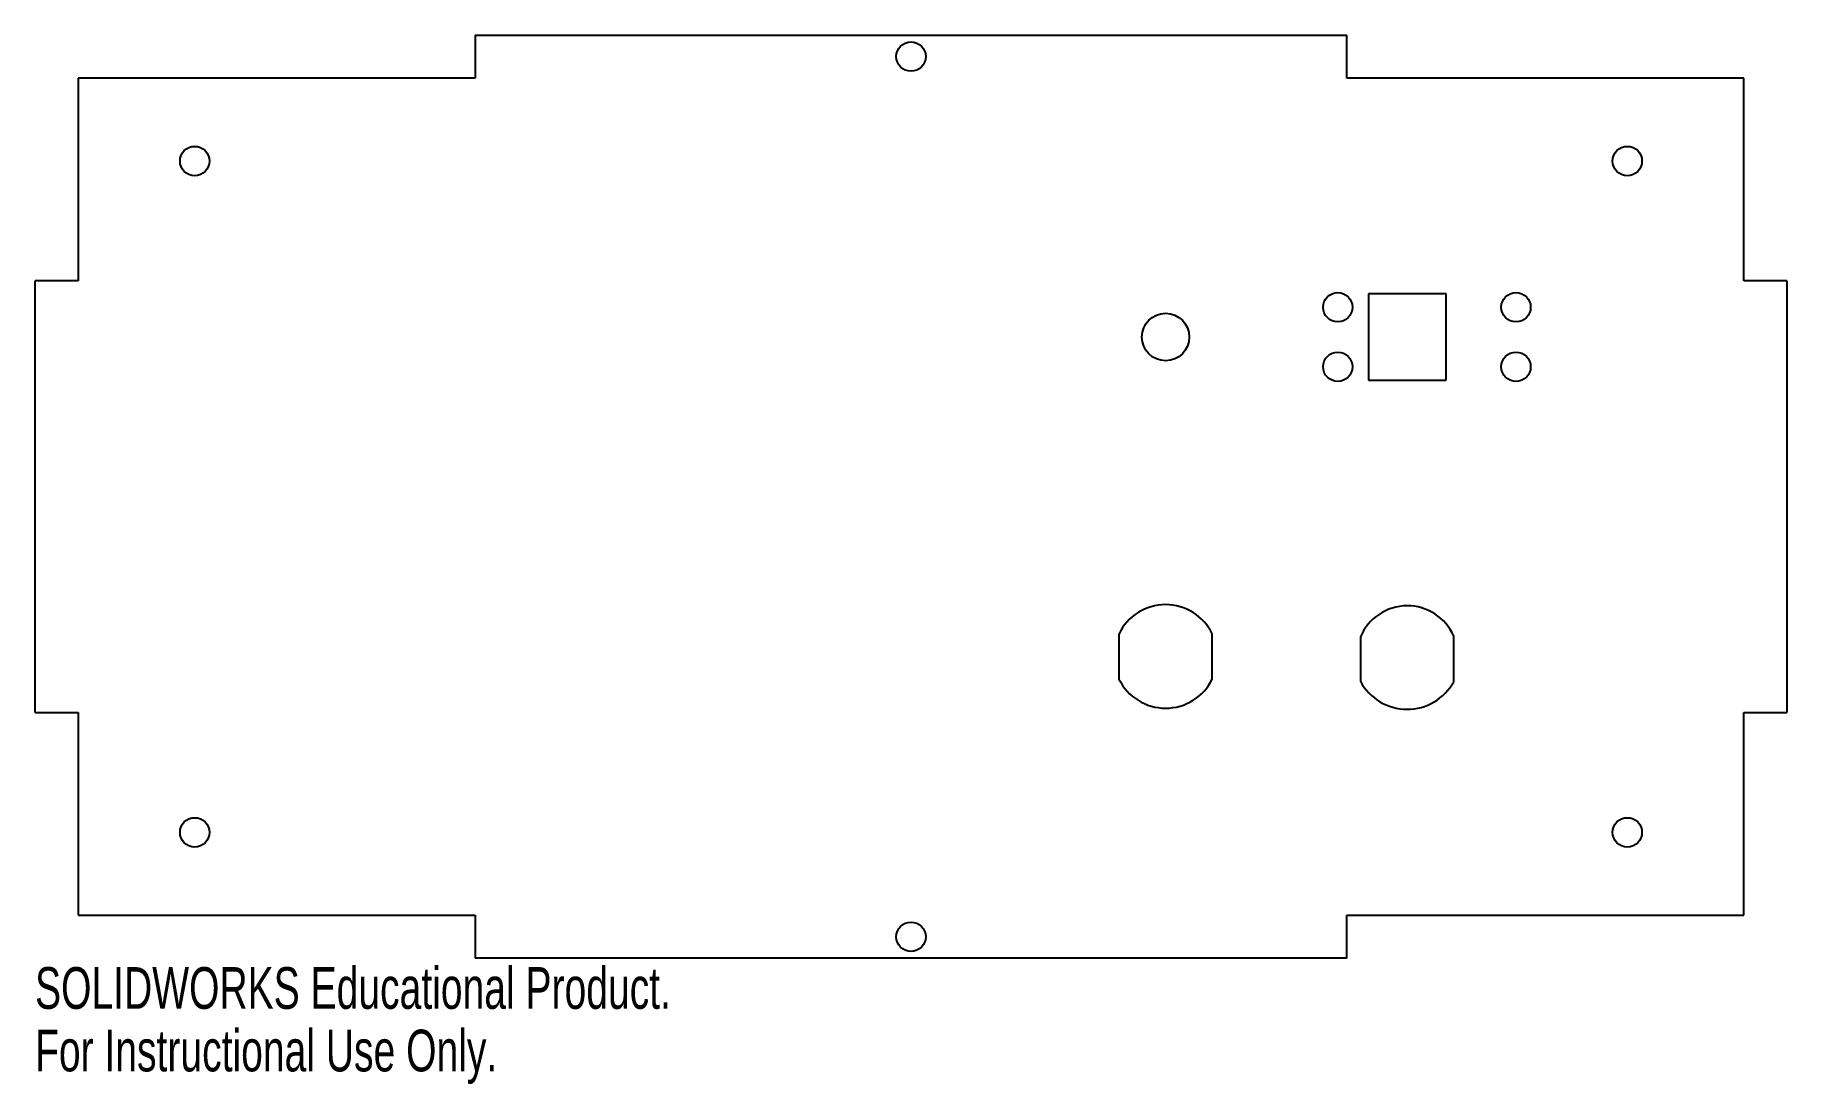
# Model space of a CAD drawing. Header units: millimetres. Extents: x 0 to 203, y -122 to 0.
import ezdxf

# ---------------------------------------------------------------- set-up
doc = ezdxf.new("R2010")
doc.units = ezdxf.units.MM
doc.styles.add('SLDTEXTSTYLE0', font='TXT', dxfattribs={"width": 0.7})

msp = doc.modelspace()

# ---------------------------------------------------------------- linework, layer by layer
at = {"color": 7, "linetype": 'Continuous', "lineweight": 25}
for p, q in [((51, 0), (51, -5)), ((51, 0), (152, 0)), ((152, -5), (152, 0)), ((5, -5), (5, -28.5)), ((51, -5), (5, -5)), ((198, -5), (152, -5)), ((198, -28.5), (198, -5)), ((0, -78.5), (0, -28.5)), ((5, -28.5), (0, -28.5)), ((163.5, -30), (154.5, -30)), ((154.5, -30), (154.5, -40)), ((163.5, -40), (163.5, -30)), ((203, -28.5), (198, -28.5)), ((203, -28.5), (203, -78.5)), ((154.5, -40), (163.5, -40)), ((125.6, -69.4), (125.6, -74.63)), ((136.4, -74.63), (136.4, -69.4)), ((153.59, -69.75), (153.59, -74.89)), ((164.39, -74.95), (164.39, -69.68)), ((0, -78.5), (5, -78.5)), ((5, -78.5), (5, -102)), ((198, -78.5), (203, -78.5)), ((198, -102), (198, -78.5)), ((5, -102), (51, -102)), ((51, -102), (51, -107)), ((152, -102), (198, -102)), ((152, -107), (152, -102)), ((152, -107), (51, -107))]:
    msp.add_line(p, q, dxfattribs=at)
for centre, radius in [((101.5, -2.5), 1.7), ((18.5, -14.6), 1.7), ((184.5, -14.6), 1.7), ((150.95, -31.55), 1.7), ((171.6, -31.55), 1.7), ((131, -35), 2.75), ((150.95, -38.45), 1.7), ((171.6, -38.45), 1.7), ((18.5, -92.4), 1.7), ((184.5, -92.4), 1.7), ((101.5, -104.5), 1.7)]:
    msp.add_circle(centre, radius, dxfattribs=at)
for centre, radius, start, end in [((131, -72), 5.99, 25.6902, 154.3098), ((159, -72), 5.86, 23.2758, 157.4726), ((131, -72), 6.01, 205.9925, 334.0075), ((159, -72), 6.14, 208.092, 331.3229)]:
    msp.add_arc(centre, radius, start, end, dxfattribs=at)

# ---------------------------------------------------------------- texts
at = {"color": 7, "linetype": 'Continuous', "char_height": 4.8336, "attachment_point": 1, "style": 'SLDTEXTSTYLE0'}
for s, insert in [('SOLIDWORKS Educational Product.', (0, -108.02)), ('For Instructional Use Only.', (0, -115.27))]:
    msp.add_mtext(s, dxfattribs=dict(at, insert=insert))

doc.saveas('drawing.dxf')
